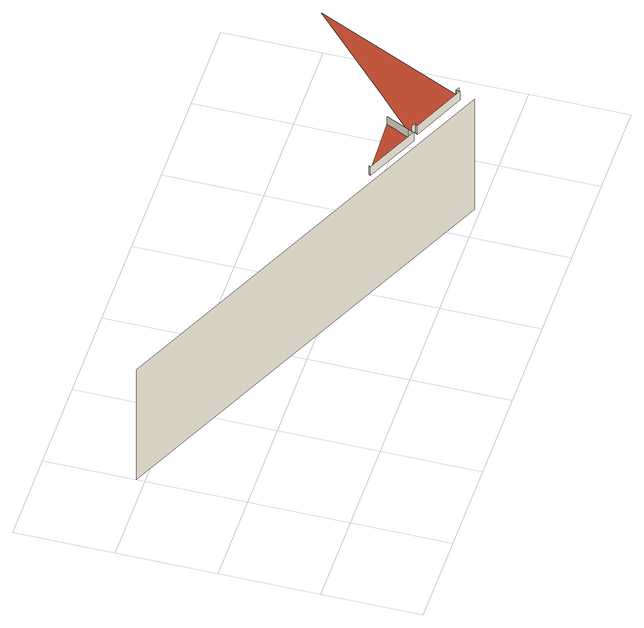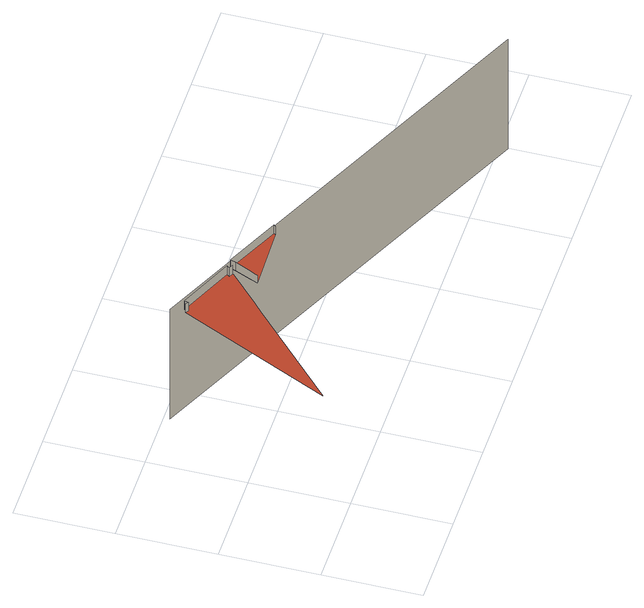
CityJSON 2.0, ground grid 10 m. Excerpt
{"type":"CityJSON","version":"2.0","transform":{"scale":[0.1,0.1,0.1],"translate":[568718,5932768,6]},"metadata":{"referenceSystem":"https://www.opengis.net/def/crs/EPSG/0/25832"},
"CityObjects":{
"building1":{"type":"Building","attributes":{"Grundfläche 2D":"6708.178450","Grundhöhe NN":"6.160"},"geometry":[{"type":"MultiSurface","lod":"3","boundaries":[[[0,1,2,3,4,5]],[[6,7,8,9]],[[9,10,11,6]],[[12,13,14,15,16,7,6,11]],[[12,11,10,17]],[[18,19,20,21]],[[22,18,21,23]],[[16,15,14,13,12,17,24,25,26,27]],[[23,28,29,22]],[[30,31,19,18,22,29,32,33,34,35]],[[28,36,32,29]],[[33,32,36,37]]],"semantics":{"surfaces":[{"type":"WallSurface"},{"type":"RoofSurface"}],"values":[0,0,0,1,0,0,0,0,0,1,0,0]}}]}
},
"vertices":[
[438,6,145],[1,209,145],[1,209,2],[438,6,2],[438,6,80],[438,6,84],[313,71,145],[314,73,145],[314,73,156],[313,71,156],[369,45,156],[369,45,145],[371,51,145],[379,68,146],[380,70,146],[382,74,146],[382,75,146],[371,51,156],[380,47,145],[376,49,145],[376,49,156],[380,47,156],[378,44,145],[378,44,156],[379,68,156],[380,70,156],[382,74,156],[382,75,156],[434,19,156],[434,19,145],[408,80,145],[376,50,145],[435,23,145],[438,21,145],[510,176,145],[417,88,145],[435,23,156],[438,21,156]
]}
